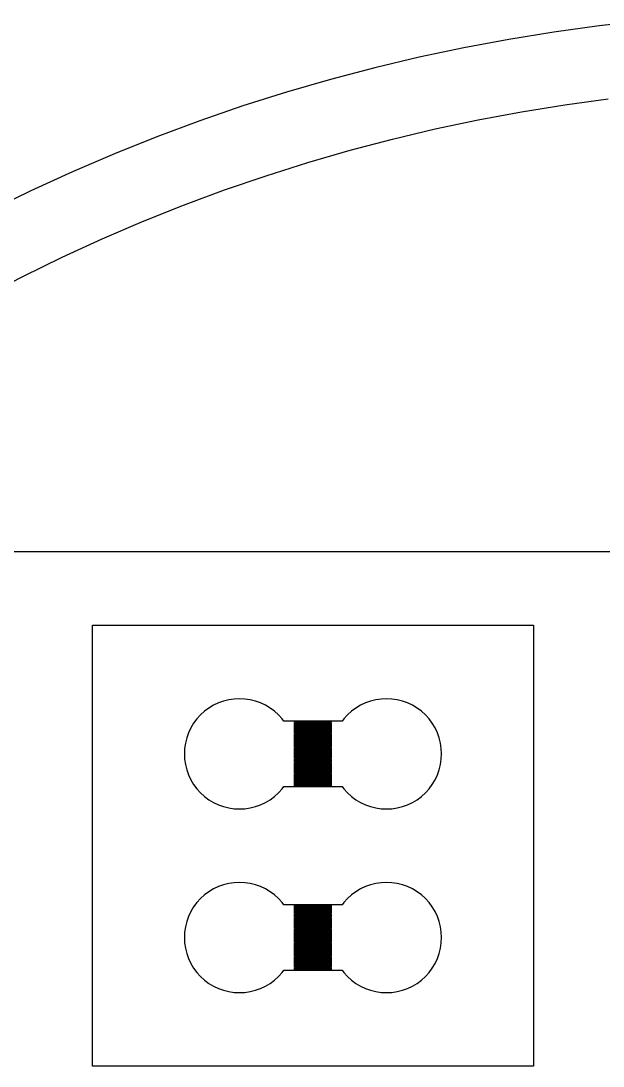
# Model space of a CAD drawing. Extents: x -16 to 86, y -16 to 86.
# Drawn here: x 13.05 to 28.9, y 57 to 85.46 of the extents above; entities that cross this region are included whole.
import ezdxf

# ---------------------------------------------------------------- set-up
doc = ezdxf.new("R2010")
doc.units = 0

msp = doc.modelspace()

# ---------------------------------------------------------------- linework, layer by layer
for p, q in [((30.0305, 85.4559), (28.7938, 85.3187)), ((27.5608, 85.1512), (26.3322, 84.9536)), ((28.7938, 85.3187), (27.5608, 85.1512)), ((26.3322, 84.9536), (25.1089, 84.7258)), ((25.1089, 84.7258), (23.8916, 84.4681)), ((23.8916, 84.4681), (22.6809, 84.1806)), ((22.6809, 84.1806), (21.4777, 83.8634)), ((21.4777, 83.8634), (20.2826, 83.5169)), ((20.2826, 83.5169), (19.0963, 83.1411)), ((19.0963, 83.1411), (17.9197, 82.7363)), ((26.6741, 82.983), (27.8542, 83.1729)), ((27.8542, 83.1729), (29.0386, 83.3338)), ((25.4991, 82.7642), (26.6741, 82.983)), ((17.9197, 82.7363), (16.7533, 82.3027)), ((24.3298, 82.5167), (25.4991, 82.7642)), ((16.7533, 82.3027), (15.5979, 81.8407)), ((22.0111, 81.9359), (23.1669, 82.2405)), ((23.1669, 82.2405), (24.3298, 82.5167)), ((15.5979, 81.8407), (14.4543, 81.3504)), ((20.8631, 81.603), (22.0111, 81.9359)), ((19.7237, 81.242), (20.8631, 81.603)), ((14.4543, 81.3504), (13.323, 80.8323)), ((18.5935, 80.8532), (19.7237, 81.242)), ((13.323, 80.8323), (12.2047, 80.2865)), ((17.4731, 80.4368), (18.5935, 80.8532)), ((16.3633, 79.9929), (17.4731, 80.4368)), ((15.2647, 79.522), (16.3633, 79.9929)), ((14.1781, 79.0243), (15.2647, 79.522)), ((13.1039, 78.5), (14.1781, 79.0243)), ((12.043, 77.9496), (13.1039, 78.5)), ((67.7957, 71), (2.2043, 71)), ((15, 57), (15, 69)), ((15, 69), (27, 69)), ((27, 69), (27, 57)), ((18.426, 66.8858), (18.2929, 66.8229)), ((18.5646, 66.9354), (18.426, 66.8858)), ((18.7074, 66.9712), (18.5646, 66.9354)), ((18.853, 66.9928), (18.7074, 66.9712)), ((19, 67), (18.853, 66.9928)), ((19.147, 66.9928), (19, 67)), ((19.2926, 66.9712), (19.147, 66.9928)), ((19.4354, 66.9354), (19.2926, 66.9712)), ((19.574, 66.8858), (19.4354, 66.9354)), ((19.7071, 66.8229), (19.574, 66.8858)), ((22.426, 66.8858), (22.2929, 66.8229)), ((22.5646, 66.9354), (22.426, 66.8858)), ((22.7074, 66.9712), (22.5646, 66.9354)), ((22.853, 66.9928), (22.7074, 66.9712)), ((23, 67), (22.853, 66.9928)), ((23.147, 66.9928), (23, 67)), ((23.2926, 66.9712), (23.147, 66.9928)), ((23.4354, 66.9354), (23.2926, 66.9712)), ((23.574, 66.8858), (23.4354, 66.9354)), ((23.7071, 66.8229), (23.574, 66.8858)), ((18.0484, 66.6595), (17.9393, 66.5607)), ((18.1667, 66.7472), (18.0484, 66.6595)), ((18.2929, 66.8229), (18.1667, 66.7472)), ((19.8334, 66.7472), (19.7071, 66.8229)), ((19.9516, 66.6595), (19.8334, 66.7472)), ((20.0607, 66.5607), (19.9516, 66.6595)), ((22.0484, 66.6595), (21.9393, 66.5607)), ((22.1666, 66.7472), (22.0484, 66.6595)), ((22.2929, 66.8229), (22.1666, 66.7472)), ((23.8333, 66.7472), (23.7071, 66.8229)), ((23.9516, 66.6595), (23.8333, 66.7472)), ((24.0607, 66.5607), (23.9516, 66.6595)), ((17.7528, 66.3333), (17.6771, 66.2071)), ((17.8405, 66.4516), (17.7528, 66.3333)), ((17.9393, 66.5607), (17.8405, 66.4516)), ((20.1595, 66.4516), (20.0607, 66.5607)), ((20.2052, 66.39), (20.1595, 66.4516)), ((21.7948, 66.39), (20.2052, 66.39)), ((20.5, 66.36), (20.5, 66.38)), ((20.5, 66.38), (21.5, 66.38)), ((21.5, 66.36), (20.5, 66.36)), ((20.5, 66.33), (20.5, 66.35)), ((20.5, 66.35), (21.5, 66.35)), ((21.5, 66.33), (20.5, 66.33)), ((20.5, 66.3), (20.5, 66.32)), ((20.5, 66.32), (21.5, 66.32)), ((21.5, 66.38), (21.5, 66.36)), ((21.5, 66.35), (21.5, 66.33)), ((21.5, 66.32), (21.5, 66.3)), ((21.8405, 66.4516), (21.7948, 66.39)), ((21.9393, 66.5607), (21.8405, 66.4516)), ((24.1595, 66.4516), (24.0607, 66.5607)), ((24.2472, 66.3333), (24.1595, 66.4516)), ((24.3229, 66.2071), (24.2472, 66.3333)), ((17.6142, 66.074), (17.5646, 65.9354)), ((17.6771, 66.2071), (17.6142, 66.074)), ((21.5, 66.3), (20.5, 66.3)), ((20.5, 66.27), (20.5, 66.29)), ((20.5, 66.29), (21.5, 66.29)), ((21.5, 66.27), (20.5, 66.27)), ((20.5, 66.24), (20.5, 66.26)), ((20.5, 66.26), (21.5, 66.26)), ((21.5, 66.24), (20.5, 66.24)), ((20.5, 66.21), (20.5, 66.23)), ((20.5, 66.23), (21.5, 66.23)), ((21.5, 66.21), (20.5, 66.21)), ((20.5, 66.18), (20.5, 66.2)), ((20.5, 66.2), (21.5, 66.2)), ((21.5, 66.18), (20.5, 66.18)), ((20.5, 66.15), (20.5, 66.17)), ((20.5, 66.17), (21.5, 66.17)), ((21.5, 66.15), (20.5, 66.15)), ((20.5, 66.12), (20.5, 66.14)), ((20.5, 66.14), (21.5, 66.14)), ((21.5, 66.12), (20.5, 66.12)), ((20.5, 66.09), (20.5, 66.11)), ((20.5, 66.11), (21.5, 66.11)), ((21.5, 66.09), (20.5, 66.09)), ((20.5, 66.06), (20.5, 66.08)), ((20.5, 66.08), (21.5, 66.08)), ((21.5, 66.06), (20.5, 66.06)), ((20.5, 66.03), (20.5, 66.05)), ((20.5, 66.05), (21.5, 66.05)), ((21.5, 66.03), (20.5, 66.03)), ((20.5, 66), (20.5, 66.02)), ((20.5, 66.02), (21.5, 66.02)), ((21.5, 66.29), (21.5, 66.27)), ((21.5, 66.26), (21.5, 66.24)), ((21.5, 66.23), (21.5, 66.21)), ((21.5, 66.2), (21.5, 66.18)), ((21.5, 66.17), (21.5, 66.15)), ((21.5, 66.14), (21.5, 66.12)), ((21.5, 66.11), (21.5, 66.09)), ((21.5, 66.08), (21.5, 66.06)), ((21.5, 66.05), (21.5, 66.03)), ((21.5, 66.02), (21.5, 66)), ((24.3858, 66.074), (24.3229, 66.2071)), ((24.4354, 65.9354), (24.3858, 66.074)), ((17.5288, 65.7926), (17.5072, 65.647)), ((17.5646, 65.9354), (17.5288, 65.7926)), ((21.5, 66), (20.5, 66)), ((20.5, 65.97), (20.5, 65.99)), ((20.5, 65.99), (21.5, 65.99)), ((21.5, 65.97), (20.5, 65.97)), ((20.5, 65.94), (20.5, 65.96)), ((20.5, 65.96), (21.5, 65.96)), ((21.5, 65.94), (20.5, 65.94)), ((20.5, 65.91), (20.5, 65.93)), ((20.5, 65.93), (21.5, 65.93)), ((21.5, 65.91), (20.5, 65.91)), ((20.5, 65.88), (20.5, 65.9)), ((20.5, 65.9), (21.5, 65.9)), ((21.5, 65.88), (20.5, 65.88)), ((20.5, 65.85), (20.5, 65.87)), ((20.5, 65.87), (21.5, 65.87)), ((21.5, 65.85), (20.5, 65.85)), ((20.5, 65.82), (20.5, 65.84)), ((20.5, 65.84), (21.5, 65.84)), ((21.5, 65.82), (20.5, 65.82)), ((20.5, 65.79), (20.5, 65.81)), ((20.5, 65.81), (21.5, 65.81)), ((21.5, 65.79), (20.5, 65.79)), ((20.5, 65.76), (20.5, 65.78)), ((20.5, 65.78), (21.5, 65.78)), ((21.5, 65.76), (20.5, 65.76)), ((20.5, 65.73), (20.5, 65.75)), ((20.5, 65.75), (21.5, 65.75)), ((21.5, 65.99), (21.5, 65.97)), ((21.5, 65.96), (21.5, 65.94)), ((21.5, 65.93), (21.5, 65.91)), ((21.5, 65.9), (21.5, 65.88)), ((21.5, 65.87), (21.5, 65.85)), ((21.5, 65.84), (21.5, 65.82)), ((21.5, 65.81), (21.5, 65.79)), ((21.5, 65.78), (21.5, 65.76)), ((21.5, 65.75), (21.5, 65.73)), ((24.4712, 65.7926), (24.4354, 65.9354)), ((24.4928, 65.647), (24.4712, 65.7926)), ((17.5072, 65.647), (17.5, 65.5)), ((17.5, 65.5), (17.5072, 65.353)), ((21.5, 65.73), (20.5, 65.73)), ((20.5, 65.7), (20.5, 65.72)), ((20.5, 65.72), (21.5, 65.72)), ((21.5, 65.7), (20.5, 65.7)), ((20.5, 65.67), (20.5, 65.69)), ((20.5, 65.69), (21.5, 65.69)), ((21.5, 65.67), (20.5, 65.67)), ((20.5, 65.64), (20.5, 65.66)), ((20.5, 65.66), (21.5, 65.66)), ((21.5, 65.64), (20.5, 65.64)), ((20.5, 65.61), (20.5, 65.63)), ((20.5, 65.63), (21.5, 65.63)), ((21.5, 65.61), (20.5, 65.61)), ((20.5, 65.58), (20.5, 65.6)), ((20.5, 65.6), (21.5, 65.6)), ((21.5, 65.58), (20.5, 65.58)), ((20.5, 65.55), (20.5, 65.57)), ((20.5, 65.57), (21.5, 65.57)), ((21.5, 65.55), (20.5, 65.55)), ((20.5, 65.52), (20.5, 65.54)), ((20.5, 65.54), (21.5, 65.54)), ((21.5, 65.52), (20.5, 65.52)), ((20.5, 65.49), (20.5, 65.51)), ((20.5, 65.51), (21.5, 65.51)), ((21.5, 65.49), (20.5, 65.49)), ((20.5, 65.46), (20.5, 65.48)), ((20.5, 65.48), (21.5, 65.48)), ((21.5, 65.46), (20.5, 65.46)), ((20.5, 65.43), (20.5, 65.45)), ((20.5, 65.45), (21.5, 65.45)), ((21.5, 65.72), (21.5, 65.7)), ((21.5, 65.69), (21.5, 65.67)), ((21.5, 65.66), (21.5, 65.64)), ((21.5, 65.63), (21.5, 65.61)), ((21.5, 65.6), (21.5, 65.58)), ((21.5, 65.57), (21.5, 65.55)), ((21.5, 65.54), (21.5, 65.52)), ((21.5, 65.51), (21.5, 65.49)), ((21.5, 65.48), (21.5, 65.46)), ((21.5, 65.45), (21.5, 65.43)), ((24.5, 65.5), (24.4928, 65.647)), ((24.4928, 65.353), (24.5, 65.5)), ((17.5072, 65.353), (17.5288, 65.2074)), ((17.5288, 65.2074), (17.5646, 65.0646)), ((21.5, 65.43), (20.5, 65.43)), ((20.5, 65.4), (20.5, 65.42)), ((20.5, 65.42), (21.5, 65.42)), ((21.5, 65.4), (20.5, 65.4)), ((20.5, 65.37), (20.5, 65.39)), ((20.5, 65.39), (21.5, 65.39)), ((21.5, 65.37), (20.5, 65.37)), ((20.5, 65.34), (20.5, 65.36)), ((20.5, 65.36), (21.5, 65.36)), ((21.5, 65.34), (20.5, 65.34)), ((20.5, 65.31), (20.5, 65.33)), ((20.5, 65.33), (21.5, 65.33)), ((21.5, 65.31), (20.5, 65.31)), ((20.5, 65.28), (20.5, 65.3)), ((20.5, 65.3), (21.5, 65.3)), ((21.5, 65.28), (20.5, 65.28)), ((20.5, 65.25), (20.5, 65.27)), ((20.5, 65.27), (21.5, 65.27)), ((21.5, 65.25), (20.5, 65.25)), ((20.5, 65.22), (20.5, 65.24)), ((20.5, 65.24), (21.5, 65.24)), ((21.5, 65.22), (20.5, 65.22)), ((20.5, 65.19), (20.5, 65.21)), ((20.5, 65.21), (21.5, 65.21)), ((21.5, 65.19), (20.5, 65.19)), ((20.5, 65.16), (20.5, 65.18)), ((20.5, 65.18), (21.5, 65.18)), ((21.5, 65.42), (21.5, 65.4)), ((21.5, 65.39), (21.5, 65.37)), ((21.5, 65.36), (21.5, 65.34)), ((21.5, 65.33), (21.5, 65.31)), ((21.5, 65.3), (21.5, 65.28)), ((21.5, 65.27), (21.5, 65.25)), ((21.5, 65.24), (21.5, 65.22)), ((21.5, 65.21), (21.5, 65.19)), ((21.5, 65.18), (21.5, 65.16)), ((24.4354, 65.0646), (24.4712, 65.2074)), ((24.4712, 65.2074), (24.4928, 65.353)), ((17.5646, 65.0646), (17.6142, 64.926)), ((17.6142, 64.926), (17.6771, 64.7929)), ((21.5, 65.16), (20.5, 65.16)), ((20.5, 65.13), (20.5, 65.15)), ((20.5, 65.15), (21.5, 65.15)), ((21.5, 65.13), (20.5, 65.13)), ((20.5, 65.1), (20.5, 65.12)), ((20.5, 65.12), (21.5, 65.12)), ((21.5, 65.1), (20.5, 65.1)), ((20.5, 65.07), (20.5, 65.09)), ((20.5, 65.09), (21.5, 65.09)), ((21.5, 65.07), (20.5, 65.07)), ((20.5, 65.04), (20.5, 65.06)), ((20.5, 65.06), (21.5, 65.06)), ((21.5, 65.04), (20.5, 65.04)), ((20.5, 65.01), (20.5, 65.03)), ((20.5, 65.03), (21.5, 65.03)), ((21.5, 65.01), (20.5, 65.01)), ((20.5, 64.98), (20.5, 65)), ((20.5, 65), (21.5, 65)), ((21.5, 64.98), (20.5, 64.98)), ((20.5, 64.95), (20.5, 64.97)), ((20.5, 64.97), (21.5, 64.97)), ((21.5, 64.95), (20.5, 64.95)), ((20.5, 64.92), (20.5, 64.94)), ((20.5, 64.94), (21.5, 64.94)), ((21.5, 64.92), (20.5, 64.92)), ((20.5, 64.89), (20.5, 64.91)), ((20.5, 64.91), (21.5, 64.91)), ((21.5, 64.89), (20.5, 64.89)), ((20.5, 64.86), (20.5, 64.88)), ((20.5, 64.88), (21.5, 64.88)), ((21.5, 65.15), (21.5, 65.13)), ((21.5, 65.12), (21.5, 65.1)), ((21.5, 65.09), (21.5, 65.07)), ((21.5, 65.06), (21.5, 65.04)), ((21.5, 65.03), (21.5, 65.01)), ((21.5, 65), (21.5, 64.98)), ((21.5, 64.97), (21.5, 64.95)), ((21.5, 64.94), (21.5, 64.92)), ((21.5, 64.91), (21.5, 64.89)), ((21.5, 64.88), (21.5, 64.86)), ((24.3229, 64.7929), (24.3858, 64.926)), ((24.3858, 64.926), (24.4354, 65.0646)), ((17.6771, 64.7929), (17.7528, 64.6667)), ((17.7528, 64.6667), (17.8405, 64.5484)), ((20.1595, 64.5484), (20.2052, 64.61)), ((20.2052, 64.61), (21.7948, 64.61)), ((21.5, 64.86), (20.5, 64.86)), ((20.5, 64.83), (20.5, 64.85)), ((20.5, 64.85), (21.5, 64.85)), ((21.5, 64.83), (20.5, 64.83)), ((20.5, 64.8), (20.5, 64.82)), ((20.5, 64.82), (21.5, 64.82)), ((21.5, 64.8), (20.5, 64.8)), ((20.5, 64.77), (20.5, 64.79)), ((20.5, 64.79), (21.5, 64.79)), ((21.5, 64.77), (20.5, 64.77)), ((20.5, 64.74), (20.5, 64.76)), ((20.5, 64.76), (21.5, 64.76)), ((21.5, 64.74), (20.5, 64.74)), ((20.5, 64.71), (20.5, 64.73)), ((20.5, 64.73), (21.5, 64.73)), ((21.5, 64.71), (20.5, 64.71)), ((20.5, 64.68), (20.5, 64.7)), ((20.5, 64.7), (21.5, 64.7)), ((21.5, 64.68), (20.5, 64.68)), ((20.5, 64.65), (20.5, 64.67)), ((20.5, 64.67), (21.5, 64.67)), ((21.5, 64.65), (20.5, 64.65)), ((20.5, 64.62), (20.5, 64.64)), ((20.5, 64.64), (21.5, 64.64)), ((21.5, 64.62), (20.5, 64.62)), ((21.5, 64.85), (21.5, 64.83)), ((21.5, 64.82), (21.5, 64.8)), ((21.5, 64.79), (21.5, 64.77)), ((21.5, 64.76), (21.5, 64.74)), ((21.5, 64.73), (21.5, 64.71)), ((21.5, 64.7), (21.5, 64.68)), ((21.5, 64.67), (21.5, 64.65)), ((21.5, 64.64), (21.5, 64.62)), ((21.7948, 64.61), (21.8405, 64.5484)), ((24.1595, 64.5484), (24.2472, 64.6667)), ((24.2472, 64.6667), (24.3229, 64.7929)), ((17.8405, 64.5484), (17.9393, 64.4393)), ((17.9393, 64.4393), (18.0484, 64.3405)), ((18.0484, 64.3405), (18.1667, 64.2528)), ((19.8334, 64.2528), (19.9516, 64.3405)), ((19.9516, 64.3405), (20.0607, 64.4393)), ((20.0607, 64.4393), (20.1595, 64.5484)), ((21.8405, 64.5484), (21.9393, 64.4393)), ((21.9393, 64.4393), (22.0484, 64.3405)), ((22.0484, 64.3405), (22.1666, 64.2528)), ((23.8333, 64.2528), (23.9516, 64.3405)), ((23.9516, 64.3405), (24.0607, 64.4393)), ((24.0607, 64.4393), (24.1595, 64.5484)), ((18.1667, 64.2528), (18.2929, 64.1771)), ((18.2929, 64.1771), (18.426, 64.1142)), ((18.426, 64.1142), (18.5646, 64.0646)), ((18.5646, 64.0646), (18.7074, 64.0288)), ((18.7074, 64.0288), (18.853, 64.0072)), ((19.147, 64.0072), (19.2926, 64.0288)), ((19.2926, 64.0288), (19.4354, 64.0646)), ((19.4354, 64.0646), (19.574, 64.1142)), ((19.574, 64.1142), (19.7071, 64.1771)), ((19.7071, 64.1771), (19.8334, 64.2528)), ((22.1666, 64.2528), (22.2929, 64.1771)), ((22.2929, 64.1771), (22.426, 64.1142)), ((22.426, 64.1142), (22.5646, 64.0646)), ((22.5646, 64.0646), (22.7074, 64.0288)), ((22.7074, 64.0288), (22.853, 64.0072)), ((23.147, 64.0072), (23.2926, 64.0288)), ((23.2926, 64.0288), (23.4354, 64.0646)), ((23.4354, 64.0646), (23.574, 64.1142)), ((23.574, 64.1142), (23.7071, 64.1771)), ((23.7071, 64.1771), (23.8333, 64.2528)), ((18.853, 64.0072), (19, 64)), ((19, 64), (19.147, 64.0072)), ((22.853, 64.0072), (23, 64)), ((23, 64), (23.147, 64.0072)), ((18.2929, 61.8229), (18.1667, 61.7472)), ((18.426, 61.8858), (18.2929, 61.8229)), ((18.5646, 61.9354), (18.426, 61.8858)), ((18.7074, 61.9712), (18.5646, 61.9354)), ((18.853, 61.9928), (18.7074, 61.9712)), ((19, 62), (18.853, 61.9928)), ((19.147, 61.9928), (19, 62)), ((19.2926, 61.9712), (19.147, 61.9928)), ((19.4354, 61.9354), (19.2926, 61.9712)), ((19.574, 61.8858), (19.4354, 61.9354)), ((19.7071, 61.8229), (19.574, 61.8858)), ((19.8334, 61.7472), (19.7071, 61.8229)), ((22.2929, 61.8229), (22.1666, 61.7472)), ((22.426, 61.8858), (22.2929, 61.8229)), ((22.5646, 61.9354), (22.426, 61.8858)), ((22.7074, 61.9712), (22.5646, 61.9354)), ((22.853, 61.9928), (22.7074, 61.9712)), ((23, 62), (22.853, 61.9928)), ((23.147, 61.9928), (23, 62)), ((23.2926, 61.9712), (23.147, 61.9928)), ((23.4354, 61.9354), (23.2926, 61.9712)), ((23.574, 61.8858), (23.4354, 61.9354)), ((23.7071, 61.8229), (23.574, 61.8858)), ((23.8333, 61.7472), (23.7071, 61.8229)), ((17.9393, 61.5607), (17.8405, 61.4516)), ((18.0484, 61.6595), (17.9393, 61.5607)), ((18.1667, 61.7472), (18.0484, 61.6595)), ((19.9516, 61.6595), (19.8334, 61.7472)), ((20.0607, 61.5607), (19.9516, 61.6595)), ((20.1595, 61.4516), (20.0607, 61.5607)), ((21.9393, 61.5607), (21.8405, 61.4516)), ((22.0484, 61.6595), (21.9393, 61.5607)), ((22.1666, 61.7472), (22.0484, 61.6595)), ((23.9516, 61.6595), (23.8333, 61.7472)), ((24.0607, 61.5607), (23.9516, 61.6595)), ((24.1595, 61.4516), (24.0607, 61.5607)), ((17.6771, 61.2071), (17.6142, 61.074)), ((17.7528, 61.3333), (17.6771, 61.2071)), ((17.8405, 61.4516), (17.7528, 61.3333)), ((20.2052, 61.39), (20.1595, 61.4516)), ((21.7948, 61.39), (20.2052, 61.39)), ((20.5, 61.36), (20.5, 61.38)), ((20.5, 61.38), (21.5, 61.38)), ((21.5, 61.36), (20.5, 61.36)), ((20.5, 61.33), (20.5, 61.35)), ((20.5, 61.35), (21.5, 61.35)), ((21.5, 61.33), (20.5, 61.33)), ((20.5, 61.3), (20.5, 61.32)), ((20.5, 61.32), (21.5, 61.32)), ((21.5, 61.3), (20.5, 61.3)), ((20.5, 61.27), (20.5, 61.29)), ((20.5, 61.29), (21.5, 61.29)), ((21.5, 61.27), (20.5, 61.27)), ((20.5, 61.24), (20.5, 61.26)), ((20.5, 61.26), (21.5, 61.26)), ((21.5, 61.24), (20.5, 61.24)), ((20.5, 61.21), (20.5, 61.23)), ((20.5, 61.23), (21.5, 61.23)), ((21.5, 61.21), (20.5, 61.21)), ((20.5, 61.18), (20.5, 61.2)), ((20.5, 61.2), (21.5, 61.2)), ((21.5, 61.38), (21.5, 61.36)), ((21.5, 61.35), (21.5, 61.33)), ((21.5, 61.32), (21.5, 61.3)), ((21.5, 61.29), (21.5, 61.27)), ((21.5, 61.26), (21.5, 61.24)), ((21.5, 61.23), (21.5, 61.21)), ((21.5, 61.2), (21.5, 61.18)), ((21.8405, 61.4516), (21.7948, 61.39)), ((24.2472, 61.3333), (24.1595, 61.4516)), ((24.3229, 61.2071), (24.2472, 61.3333)), ((24.3858, 61.074), (24.3229, 61.2071)), ((17.5646, 60.9354), (17.5288, 60.7926)), ((17.6142, 61.074), (17.5646, 60.9354)), ((21.5, 61.18), (20.5, 61.18)), ((20.5, 61.15), (20.5, 61.17)), ((20.5, 61.17), (21.5, 61.17)), ((21.5, 61.15), (20.5, 61.15)), ((20.5, 61.12), (20.5, 61.14)), ((20.5, 61.14), (21.5, 61.14)), ((21.5, 61.12), (20.5, 61.12)), ((20.5, 61.09), (20.5, 61.11)), ((20.5, 61.11), (21.5, 61.11)), ((21.5, 61.09), (20.5, 61.09)), ((20.5, 61.06), (20.5, 61.08)), ((20.5, 61.08), (21.5, 61.08)), ((21.5, 61.06), (20.5, 61.06)), ((20.5, 61.03), (20.5, 61.05)), ((20.5, 61.05), (21.5, 61.05)), ((21.5, 61.03), (20.5, 61.03)), ((20.5, 61), (20.5, 61.02)), ((20.5, 61.02), (21.5, 61.02)), ((21.5, 61), (20.5, 61)), ((20.5, 60.97), (20.5, 60.99)), ((20.5, 60.99), (21.5, 60.99)), ((21.5, 60.97), (20.5, 60.97)), ((20.5, 60.94), (20.5, 60.96)), ((20.5, 60.96), (21.5, 60.96)), ((21.5, 60.94), (20.5, 60.94)), ((20.5, 60.91), (20.5, 60.93)), ((20.5, 60.93), (21.5, 60.93)), ((21.5, 60.91), (20.5, 60.91)), ((20.5, 60.88), (20.5, 60.9)), ((20.5, 60.9), (21.5, 60.9)), ((21.5, 61.17), (21.5, 61.15)), ((21.5, 61.14), (21.5, 61.12)), ((21.5, 61.11), (21.5, 61.09)), ((21.5, 61.08), (21.5, 61.06)), ((21.5, 61.05), (21.5, 61.03)), ((21.5, 61.02), (21.5, 61)), ((21.5, 60.99), (21.5, 60.97)), ((21.5, 60.96), (21.5, 60.94)), ((21.5, 60.93), (21.5, 60.91)), ((21.5, 60.9), (21.5, 60.88)), ((24.4354, 60.9354), (24.3858, 61.074)), ((24.4712, 60.7926), (24.4354, 60.9354)), ((17.5072, 60.647), (17.5, 60.5)), ((17.5288, 60.7926), (17.5072, 60.647)), ((21.5, 60.88), (20.5, 60.88)), ((20.5, 60.85), (20.5, 60.87)), ((20.5, 60.87), (21.5, 60.87)), ((21.5, 60.85), (20.5, 60.85)), ((20.5, 60.82), (20.5, 60.84)), ((20.5, 60.84), (21.5, 60.84)), ((21.5, 60.82), (20.5, 60.82)), ((20.5, 60.79), (20.5, 60.81)), ((20.5, 60.81), (21.5, 60.81)), ((21.5, 60.79), (20.5, 60.79)), ((20.5, 60.76), (20.5, 60.78)), ((20.5, 60.78), (21.5, 60.78)), ((21.5, 60.76), (20.5, 60.76)), ((20.5, 60.73), (20.5, 60.75)), ((20.5, 60.75), (21.5, 60.75)), ((21.5, 60.73), (20.5, 60.73)), ((20.5, 60.7), (20.5, 60.72)), ((20.5, 60.72), (21.5, 60.72)), ((21.5, 60.7), (20.5, 60.7)), ((20.5, 60.67), (20.5, 60.69)), ((20.5, 60.69), (21.5, 60.69)), ((21.5, 60.67), (20.5, 60.67)), ((20.5, 60.64), (20.5, 60.66)), ((20.5, 60.66), (21.5, 60.66)), ((21.5, 60.64), (20.5, 60.64)), ((20.5, 60.61), (20.5, 60.63)), ((20.5, 60.63), (21.5, 60.63)), ((21.5, 60.87), (21.5, 60.85)), ((21.5, 60.84), (21.5, 60.82)), ((21.5, 60.81), (21.5, 60.79)), ((21.5, 60.78), (21.5, 60.76)), ((21.5, 60.75), (21.5, 60.73)), ((21.5, 60.72), (21.5, 60.7)), ((21.5, 60.69), (21.5, 60.67)), ((21.5, 60.66), (21.5, 60.64)), ((21.5, 60.63), (21.5, 60.61)), ((24.4928, 60.647), (24.4712, 60.7926)), ((24.5, 60.5), (24.4928, 60.647)), ((17.5, 60.5), (17.5072, 60.353)), ((17.5072, 60.353), (17.5288, 60.2074)), ((21.5, 60.61), (20.5, 60.61)), ((20.5, 60.58), (20.5, 60.6)), ((20.5, 60.6), (21.5, 60.6)), ((21.5, 60.58), (20.5, 60.58)), ((20.5, 60.55), (20.5, 60.57)), ((20.5, 60.57), (21.5, 60.57)), ((21.5, 60.55), (20.5, 60.55)), ((20.5, 60.52), (20.5, 60.54)), ((20.5, 60.54), (21.5, 60.54)), ((21.5, 60.52), (20.5, 60.52)), ((20.5, 60.49), (20.5, 60.51)), ((20.5, 60.51), (21.5, 60.51)), ((21.5, 60.49), (20.5, 60.49)), ((20.5, 60.46), (20.5, 60.48)), ((20.5, 60.48), (21.5, 60.48)), ((21.5, 60.46), (20.5, 60.46)), ((20.5, 60.43), (20.5, 60.45)), ((20.5, 60.45), (21.5, 60.45)), ((21.5, 60.43), (20.5, 60.43)), ((20.5, 60.4), (20.5, 60.42)), ((20.5, 60.42), (21.5, 60.42)), ((21.5, 60.4), (20.5, 60.4)), ((20.5, 60.37), (20.5, 60.39)), ((20.5, 60.39), (21.5, 60.39)), ((21.5, 60.37), (20.5, 60.37)), ((20.5, 60.34), (20.5, 60.36)), ((20.5, 60.36), (21.5, 60.36)), ((21.5, 60.34), (20.5, 60.34)), ((20.5, 60.31), (20.5, 60.33)), ((20.5, 60.33), (21.5, 60.33)), ((21.5, 60.6), (21.5, 60.58)), ((21.5, 60.57), (21.5, 60.55)), ((21.5, 60.54), (21.5, 60.52)), ((21.5, 60.51), (21.5, 60.49)), ((21.5, 60.48), (21.5, 60.46)), ((21.5, 60.45), (21.5, 60.43)), ((21.5, 60.42), (21.5, 60.4)), ((21.5, 60.39), (21.5, 60.37)), ((21.5, 60.36), (21.5, 60.34)), ((21.5, 60.33), (21.5, 60.31)), ((24.4712, 60.2074), (24.4928, 60.353)), ((24.4928, 60.353), (24.5, 60.5)), ((17.5288, 60.2074), (17.5646, 60.0646)), ((17.5646, 60.0646), (17.6142, 59.926)), ((21.5, 60.31), (20.5, 60.31)), ((20.5, 60.28), (20.5, 60.3)), ((20.5, 60.3), (21.5, 60.3)), ((21.5, 60.28), (20.5, 60.28)), ((20.5, 60.25), (20.5, 60.27)), ((20.5, 60.27), (21.5, 60.27)), ((21.5, 60.25), (20.5, 60.25)), ((20.5, 60.22), (20.5, 60.24)), ((20.5, 60.24), (21.5, 60.24)), ((21.5, 60.22), (20.5, 60.22)), ((20.5, 60.19), (20.5, 60.21)), ((20.5, 60.21), (21.5, 60.21)), ((21.5, 60.19), (20.5, 60.19)), ((20.5, 60.16), (20.5, 60.18)), ((20.5, 60.18), (21.5, 60.18)), ((21.5, 60.16), (20.5, 60.16)), ((20.5, 60.13), (20.5, 60.15)), ((20.5, 60.15), (21.5, 60.15)), ((21.5, 60.13), (20.5, 60.13)), ((20.5, 60.1), (20.5, 60.12)), ((20.5, 60.12), (21.5, 60.12)), ((21.5, 60.1), (20.5, 60.1)), ((20.5, 60.07), (20.5, 60.09)), ((20.5, 60.09), (21.5, 60.09)), ((21.5, 60.07), (20.5, 60.07)), ((20.5, 60.04), (20.5, 60.06)), ((20.5, 60.06), (21.5, 60.06)), ((21.5, 60.3), (21.5, 60.28)), ((21.5, 60.27), (21.5, 60.25)), ((21.5, 60.24), (21.5, 60.22)), ((21.5, 60.21), (21.5, 60.19)), ((21.5, 60.18), (21.5, 60.16)), ((21.5, 60.15), (21.5, 60.13)), ((21.5, 60.12), (21.5, 60.1)), ((21.5, 60.09), (21.5, 60.07)), ((21.5, 60.06), (21.5, 60.04)), ((24.3858, 59.926), (24.4354, 60.0646)), ((24.4354, 60.0646), (24.4712, 60.2074)), ((17.6142, 59.926), (17.6771, 59.7929)), ((17.6771, 59.7929), (17.7528, 59.6667)), ((21.5, 60.04), (20.5, 60.04)), ((20.5, 60.01), (20.5, 60.03)), ((20.5, 60.03), (21.5, 60.03)), ((21.5, 60.01), (20.5, 60.01)), ((20.5, 59.98), (20.5, 60)), ((20.5, 60), (21.5, 60)), ((21.5, 59.98), (20.5, 59.98)), ((20.5, 59.95), (20.5, 59.97)), ((20.5, 59.97), (21.5, 59.97)), ((21.5, 59.95), (20.5, 59.95)), ((20.5, 59.92), (20.5, 59.94)), ((20.5, 59.94), (21.5, 59.94)), ((21.5, 59.92), (20.5, 59.92)), ((20.5, 59.89), (20.5, 59.91)), ((20.5, 59.91), (21.5, 59.91)), ((21.5, 59.89), (20.5, 59.89)), ((20.5, 59.86), (20.5, 59.88)), ((20.5, 59.88), (21.5, 59.88)), ((21.5, 59.86), (20.5, 59.86)), ((20.5, 59.83), (20.5, 59.85)), ((20.5, 59.85), (21.5, 59.85)), ((21.5, 59.83), (20.5, 59.83)), ((20.5, 59.8), (20.5, 59.82)), ((20.5, 59.82), (21.5, 59.82)), ((21.5, 59.8), (20.5, 59.8)), ((20.5, 59.77), (20.5, 59.79)), ((20.5, 59.79), (21.5, 59.79)), ((21.5, 59.77), (20.5, 59.77)), ((20.5, 59.74), (20.5, 59.76)), ((20.5, 59.76), (21.5, 59.76)), ((21.5, 60.03), (21.5, 60.01)), ((21.5, 60), (21.5, 59.98)), ((21.5, 59.97), (21.5, 59.95)), ((21.5, 59.94), (21.5, 59.92)), ((21.5, 59.91), (21.5, 59.89)), ((21.5, 59.88), (21.5, 59.86)), ((21.5, 59.85), (21.5, 59.83)), ((21.5, 59.82), (21.5, 59.8)), ((21.5, 59.79), (21.5, 59.77)), ((21.5, 59.76), (21.5, 59.74)), ((24.2472, 59.6667), (24.3229, 59.7929)), ((24.3229, 59.7929), (24.3858, 59.926)), ((17.7528, 59.6667), (17.8405, 59.5484)), ((17.8405, 59.5484), (17.9393, 59.4393)), ((20.0607, 59.4393), (20.1595, 59.5484)), ((20.1595, 59.5484), (20.2052, 59.61)), ((20.2052, 59.61), (21.7948, 59.61)), ((21.5, 59.74), (20.5, 59.74)), ((20.5, 59.71), (20.5, 59.73)), ((20.5, 59.73), (21.5, 59.73)), ((21.5, 59.71), (20.5, 59.71)), ((20.5, 59.68), (20.5, 59.7)), ((20.5, 59.7), (21.5, 59.7)), ((21.5, 59.68), (20.5, 59.68)), ((20.5, 59.65), (20.5, 59.67)), ((20.5, 59.67), (21.5, 59.67)), ((21.5, 59.65), (20.5, 59.65)), ((20.5, 59.62), (20.5, 59.64)), ((20.5, 59.64), (21.5, 59.64)), ((21.5, 59.62), (20.5, 59.62)), ((21.5, 59.73), (21.5, 59.71)), ((21.5, 59.7), (21.5, 59.68)), ((21.5, 59.67), (21.5, 59.65)), ((21.5, 59.64), (21.5, 59.62)), ((21.7948, 59.61), (21.8405, 59.5484)), ((21.8405, 59.5484), (21.9393, 59.4393)), ((24.0607, 59.4393), (24.1595, 59.5484)), ((24.1595, 59.5484), (24.2472, 59.6667)), ((17.9393, 59.4393), (18.0484, 59.3405)), ((18.0484, 59.3405), (18.1667, 59.2528)), ((18.1667, 59.2528), (18.2929, 59.1771)), ((19.7071, 59.1771), (19.8334, 59.2528)), ((19.8334, 59.2528), (19.9516, 59.3405)), ((19.9516, 59.3405), (20.0607, 59.4393)), ((21.9393, 59.4393), (22.0484, 59.3405)), ((22.0484, 59.3405), (22.1666, 59.2528)), ((22.1666, 59.2528), (22.2929, 59.1771)), ((23.7071, 59.1771), (23.8333, 59.2528)), ((23.8333, 59.2528), (23.9516, 59.3405)), ((23.9516, 59.3405), (24.0607, 59.4393)), ((18.2929, 59.1771), (18.426, 59.1142)), ((18.426, 59.1142), (18.5646, 59.0646)), ((18.5646, 59.0646), (18.7074, 59.0288)), ((18.7074, 59.0288), (18.853, 59.0072)), ((18.853, 59.0072), (19, 59)), ((19, 59), (19.147, 59.0072)), ((19.147, 59.0072), (19.2926, 59.0288)), ((19.2926, 59.0288), (19.4354, 59.0646)), ((19.4354, 59.0646), (19.574, 59.1142)), ((19.574, 59.1142), (19.7071, 59.1771)), ((22.2929, 59.1771), (22.426, 59.1142)), ((22.426, 59.1142), (22.5646, 59.0646)), ((22.5646, 59.0646), (22.7074, 59.0288)), ((22.7074, 59.0288), (22.853, 59.0072)), ((22.853, 59.0072), (23, 59)), ((23, 59), (23.147, 59.0072)), ((23.147, 59.0072), (23.2926, 59.0288)), ((23.2926, 59.0288), (23.4354, 59.0646)), ((23.4354, 59.0646), (23.574, 59.1142)), ((23.574, 59.1142), (23.7071, 59.1771)), ((27, 57), (15, 57))]:
    msp.add_line(p, q)

doc.saveas('drawing.dxf')
